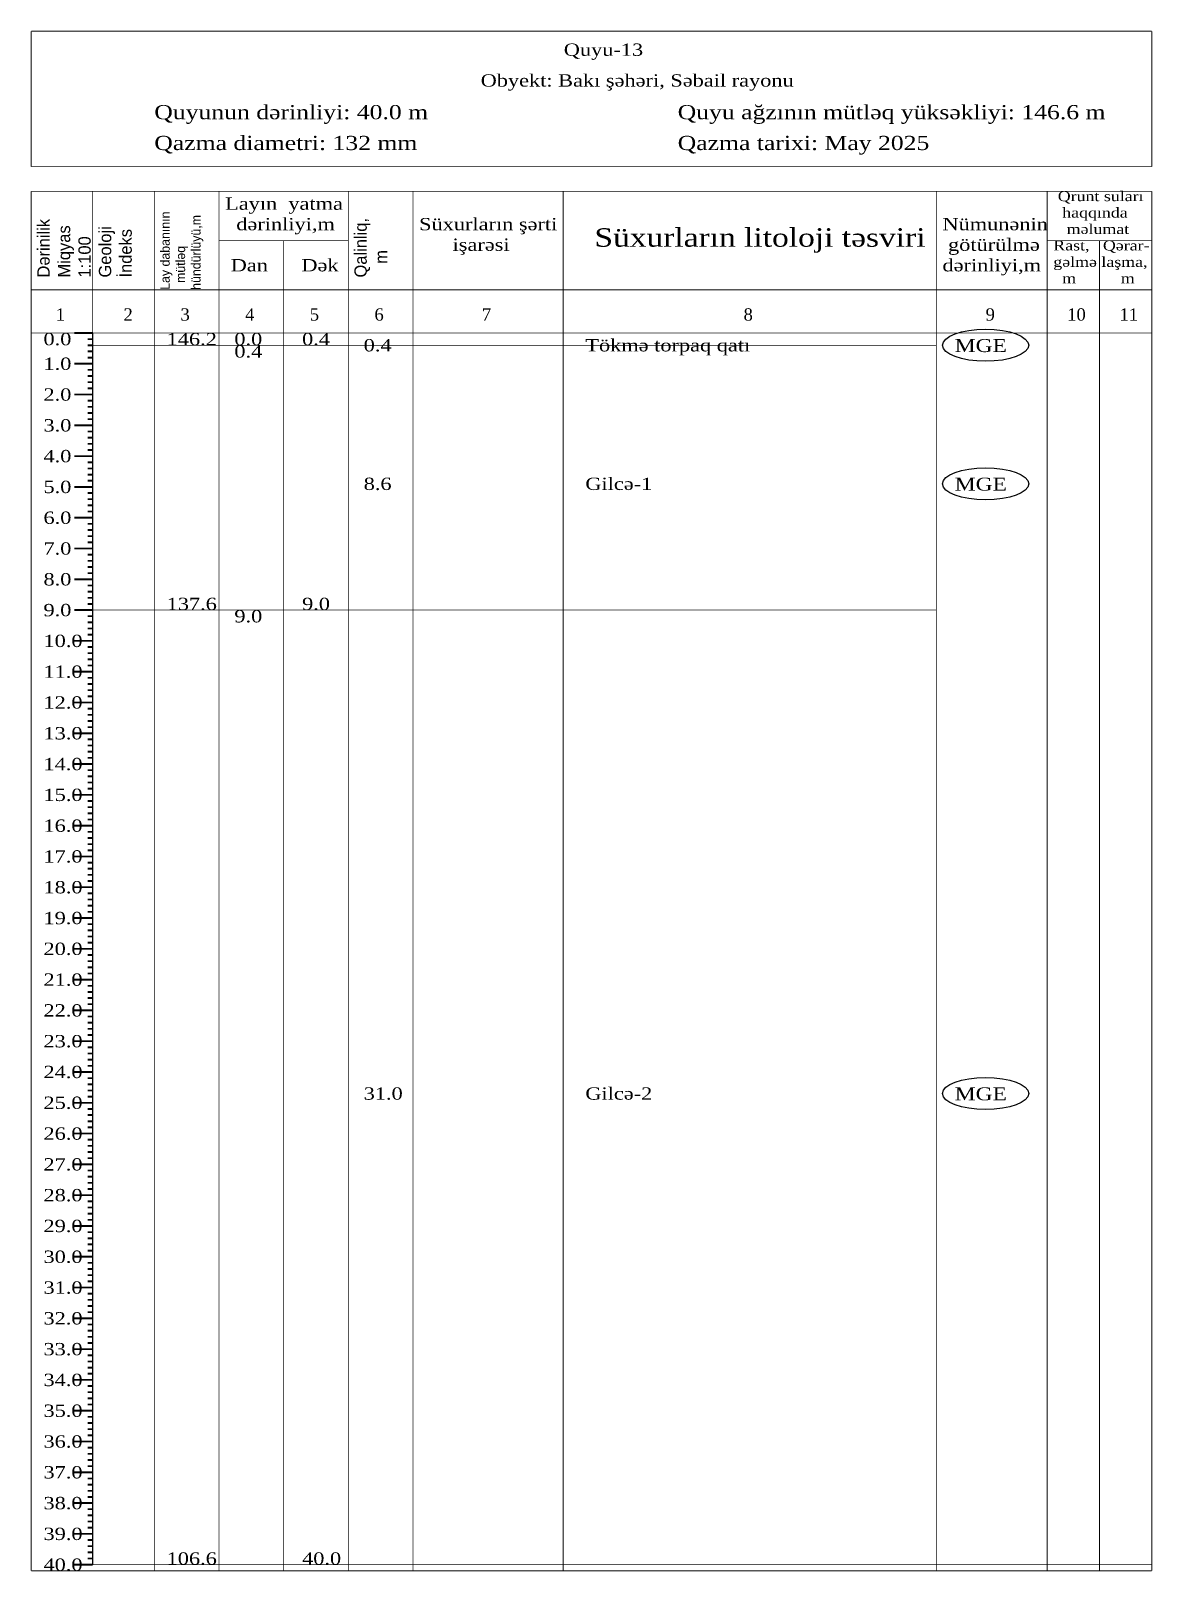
# Model space of a CAD drawing. Header units: metres. Extents: x -10 to 4772, y -44 to 349.
# Drawn here: x 2389.9 to 2572.1, y 98.9 to 349.1 of the extents above; entities that cross this region are included whole.
import ezdxf

# ---------------------------------------------------------------- set-up
doc = ezdxf.new("R2010")
doc.units = ezdxf.units.M
doc.layers.add('Default', color=7, linetype='Continuous')
doc.layers.add('MyLayer', color=7, linetype='Continuous')
doc.styles.add('Times New Roman', font='Times New Roman')
doc.styles.add('Times New Roman_Bold', font='Times New Roman', dxfattribs={"width": 1.2})

msp = doc.modelspace()

# ---------------------------------------------------------------- linework, layer by layer
at = {"color": 7, "lineweight": 30}
msp.add_line((2400, 100), (2400, 300), dxfattribs=at)
msp.add_lwpolyline([(2400, 100), (2400, 300)], dxfattribs=at)
at = {"color": 5}
for centre in [(2545, 298), (2545, 275.5), (2545, 176.5)]:
    msp.add_ellipse(centre, major_axis=(7, 0), ratio=0.371429, dxfattribs=at)
at = {"layer": 'Default'}
for points, const_width in [([(2400, 300), (2400, 323)], 0.12), ([(2397, 300), (2400, 300)], 0.3), ([(2399.2, 299), (2400, 299)], 0.3), ([(2399.2, 298), (2400, 298)], 0.3), ([(2400, 298), (2537, 298)], 0.12), ([(2397, 295), (2400, 295)], 0.3), ([(2399.2, 297), (2400, 297)], 0.3), ([(2399.2, 296), (2400, 296)], 0.3), ([(2399.2, 294), (2400, 294)], 0.3), ([(2399.2, 293), (2400, 293)], 0.3), ([(2397, 290), (2400, 290)], 0.3), ([(2399.2, 292), (2400, 292)], 0.3), ([(2399.2, 291), (2400, 291)], 0.3), ([(2399.2, 289), (2400, 289)], 0.3), ([(2399.2, 288), (2400, 288)], 0.3), ([(2397, 285), (2400, 285)], 0.3), ([(2399.2, 287), (2400, 287)], 0.3), ([(2399.2, 286), (2400, 286)], 0.3), ([(2399.2, 284), (2400, 284)], 0.3), ([(2399.2, 283), (2400, 283)], 0.3), ([(2397, 280), (2400, 280)], 0.3), ([(2399.2, 282), (2400, 282)], 0.3), ([(2399.2, 281), (2400, 281)], 0.3), ([(2399.2, 279), (2400, 279)], 0.3), ([(2399.2, 278), (2400, 278)], 0.3), ([(2397, 275), (2400, 275)], 0.3), ([(2399.2, 277), (2400, 277)], 0.3), ([(2399.2, 276), (2400, 276)], 0.3), ([(2399.2, 274), (2400, 274)], 0.3), ([(2399.2, 273), (2400, 273)], 0.3), ([(2397, 270), (2400, 270)], 0.3), ([(2399.2, 272), (2400, 272)], 0.3), ([(2399.2, 271), (2400, 271)], 0.3), ([(2399.2, 269), (2400, 269)], 0.3), ([(2399.2, 268), (2400, 268)], 0.3), ([(2397, 265), (2400, 265)], 0.3), ([(2399.2, 267), (2400, 267)], 0.3), ([(2399.2, 266), (2400, 266)], 0.3), ([(2399.2, 264), (2400, 264)], 0.3), ([(2399.2, 263), (2400, 263)], 0.3), ([(2397, 260), (2400, 260)], 0.3), ([(2399.2, 262), (2400, 262)], 0.3), ([(2399.2, 261), (2400, 261)], 0.3), ([(2399.2, 259), (2400, 259)], 0.3), ([(2399.2, 258), (2400, 258)], 0.3), ([(2397, 255), (2400, 255)], 0.3), ([(2399.2, 257), (2400, 257)], 0.3), ([(2399.2, 256), (2400, 256)], 0.3), ([(2399.2, 254), (2400, 254)], 0.3), ([(2399.2, 253), (2400, 253)], 0.3), ([(2400, 255), (2537, 255)], 0.12), ([(2397, 250), (2400, 250)], 0.3), ([(2399.2, 252), (2400, 252)], 0.3), ([(2399.2, 251), (2400, 251)], 0.3), ([(2399.2, 249), (2400, 249)], 0.3), ([(2399.2, 248), (2400, 248)], 0.3), ([(2397, 245), (2400, 245)], 0.3), ([(2399.2, 247), (2400, 247)], 0.3), ([(2399.2, 246), (2400, 246)], 0.3), ([(2399.2, 244), (2400, 244)], 0.3), ([(2399.2, 243), (2400, 243)], 0.3), ([(2397, 240), (2400, 240)], 0.3), ([(2399.2, 242), (2400, 242)], 0.3), ([(2399.2, 241), (2400, 241)], 0.3), ([(2399.2, 239), (2400, 239)], 0.3), ([(2399.2, 238), (2400, 238)], 0.3), ([(2397, 235), (2400, 235)], 0.3), ([(2399.2, 237), (2400, 237)], 0.3), ([(2399.2, 236), (2400, 236)], 0.3), ([(2399.2, 234), (2400, 234)], 0.3), ([(2399.2, 233), (2400, 233)], 0.3), ([(2397, 230), (2400, 230)], 0.3), ([(2399.2, 232), (2400, 232)], 0.3), ([(2399.2, 231), (2400, 231)], 0.3), ([(2399.2, 229), (2400, 229)], 0.3), ([(2399.2, 228), (2400, 228)], 0.3), ([(2397, 225), (2400, 225)], 0.3), ([(2399.2, 227), (2400, 227)], 0.3), ([(2399.2, 226), (2400, 226)], 0.3), ([(2399.2, 224), (2400, 224)], 0.3), ([(2399.2, 223), (2400, 223)], 0.3), ([(2397, 220), (2400, 220)], 0.3), ([(2399.2, 222), (2400, 222)], 0.3), ([(2399.2, 221), (2400, 221)], 0.3), ([(2399.2, 219), (2400, 219)], 0.3), ([(2399.2, 218), (2400, 218)], 0.3), ([(2397, 215), (2400, 215)], 0.3), ([(2399.2, 217), (2400, 217)], 0.3), ([(2399.2, 216), (2400, 216)], 0.3), ([(2399.2, 214), (2400, 214)], 0.3), ([(2399.2, 213), (2400, 213)], 0.3), ([(2397, 210), (2400, 210)], 0.3), ([(2399.2, 212), (2400, 212)], 0.3), ([(2399.2, 211), (2400, 211)], 0.3), ([(2399.2, 209), (2400, 209)], 0.3), ([(2399.2, 208), (2400, 208)], 0.3), ([(2397, 205), (2400, 205)], 0.3), ([(2399.2, 207), (2400, 207)], 0.3), ([(2399.2, 206), (2400, 206)], 0.3), ([(2399.2, 204), (2400, 204)], 0.3), ([(2399.2, 203), (2400, 203)], 0.3), ([(2397, 200), (2400, 200)], 0.3), ([(2399.2, 202), (2400, 202)], 0.3), ([(2399.2, 201), (2400, 201)], 0.3), ([(2399.2, 199), (2400, 199)], 0.3), ([(2399.2, 198), (2400, 198)], 0.3), ([(2397, 195), (2400, 195)], 0.3), ([(2399.2, 197), (2400, 197)], 0.3), ([(2399.2, 196), (2400, 196)], 0.3), ([(2399.2, 194), (2400, 194)], 0.3), ([(2399.2, 193), (2400, 193)], 0.3), ([(2397, 190), (2400, 190)], 0.3), ([(2399.2, 192), (2400, 192)], 0.3), ([(2399.2, 191), (2400, 191)], 0.3), ([(2399.2, 189), (2400, 189)], 0.3), ([(2399.2, 188), (2400, 188)], 0.3), ([(2397, 185), (2400, 185)], 0.3), ([(2399.2, 187), (2400, 187)], 0.3), ([(2399.2, 186), (2400, 186)], 0.3), ([(2399.2, 184), (2400, 184)], 0.3), ([(2399.2, 183), (2400, 183)], 0.3), ([(2397, 180), (2400, 180)], 0.3), ([(2399.2, 182), (2400, 182)], 0.3), ([(2399.2, 181), (2400, 181)], 0.3), ([(2399.2, 179), (2400, 179)], 0.3), ([(2399.2, 178), (2400, 178)], 0.3), ([(2397, 175), (2400, 175)], 0.3), ([(2399.2, 177), (2400, 177)], 0.3), ([(2399.2, 176), (2400, 176)], 0.3), ([(2399.2, 174), (2400, 174)], 0.3), ([(2399.2, 173), (2400, 173)], 0.3), ([(2397, 170), (2400, 170)], 0.3), ([(2399.2, 172), (2400, 172)], 0.3), ([(2399.2, 171), (2400, 171)], 0.3), ([(2399.2, 169), (2400, 169)], 0.3), ([(2399.2, 168), (2400, 168)], 0.3), ([(2397, 165), (2400, 165)], 0.3), ([(2399.2, 167), (2400, 167)], 0.3), ([(2399.2, 166), (2400, 166)], 0.3), ([(2399.2, 164), (2400, 164)], 0.3), ([(2399.2, 163), (2400, 163)], 0.3), ([(2397, 160), (2400, 160)], 0.3), ([(2399.2, 162), (2400, 162)], 0.3), ([(2399.2, 161), (2400, 161)], 0.3), ([(2399.2, 159), (2400, 159)], 0.3), ([(2399.2, 158), (2400, 158)], 0.3), ([(2397, 155), (2400, 155)], 0.3), ([(2399.2, 157), (2400, 157)], 0.3), ([(2399.2, 156), (2400, 156)], 0.3), ([(2399.2, 154), (2400, 154)], 0.3), ([(2399.2, 153), (2400, 153)], 0.3), ([(2397, 150), (2400, 150)], 0.3), ([(2399.2, 152), (2400, 152)], 0.3), ([(2399.2, 151), (2400, 151)], 0.3), ([(2399.2, 149), (2400, 149)], 0.3), ([(2399.2, 148), (2400, 148)], 0.3), ([(2397, 145), (2400, 145)], 0.3), ([(2399.2, 147), (2400, 147)], 0.3), ([(2399.2, 146), (2400, 146)], 0.3), ([(2399.2, 144), (2400, 144)], 0.3), ([(2399.2, 143), (2400, 143)], 0.3), ([(2397, 140), (2400, 140)], 0.3), ([(2399.2, 142), (2400, 142)], 0.3), ([(2399.2, 141), (2400, 141)], 0.3), ([(2399.2, 139), (2400, 139)], 0.3), ([(2399.2, 138), (2400, 138)], 0.3), ([(2397, 135), (2400, 135)], 0.3), ([(2399.2, 137), (2400, 137)], 0.3), ([(2399.2, 136), (2400, 136)], 0.3), ([(2399.2, 134), (2400, 134)], 0.3), ([(2399.2, 133), (2400, 133)], 0.3), ([(2397, 130), (2400, 130)], 0.3), ([(2399.2, 132), (2400, 132)], 0.3), ([(2399.2, 131), (2400, 131)], 0.3), ([(2399.2, 129), (2400, 129)], 0.3), ([(2399.2, 128), (2400, 128)], 0.3), ([(2397, 125), (2400, 125)], 0.3), ([(2399.2, 127), (2400, 127)], 0.3), ([(2399.2, 126), (2400, 126)], 0.3), ([(2399.2, 124), (2400, 124)], 0.3), ([(2399.2, 123), (2400, 123)], 0.3), ([(2397, 120), (2400, 120)], 0.3), ([(2399.2, 122), (2400, 122)], 0.3), ([(2399.2, 121), (2400, 121)], 0.3), ([(2399.2, 119), (2400, 119)], 0.3), ([(2399.2, 118), (2400, 118)], 0.3), ([(2397, 115), (2400, 115)], 0.3), ([(2399.2, 117), (2400, 117)], 0.3), ([(2399.2, 116), (2400, 116)], 0.3), ([(2399.2, 114), (2400, 114)], 0.3), ([(2399.2, 113), (2400, 113)], 0.3), ([(2397, 110), (2400, 110)], 0.3), ([(2399.2, 112), (2400, 112)], 0.3), ([(2399.2, 111), (2400, 111)], 0.3), ([(2399.2, 109), (2400, 109)], 0.3), ([(2399.2, 108), (2400, 108)], 0.3), ([(2397, 105), (2400, 105)], 0.3), ([(2399.2, 107), (2400, 107)], 0.3), ([(2399.2, 106), (2400, 106)], 0.3), ([(2399.2, 104), (2400, 104)], 0.3), ([(2399.2, 103), (2400, 103)], 0.3), ([(2397, 100), (2400, 100)], 0.3), ([(2399.2, 102), (2400, 102)], 0.3), ([(2399.2, 101), (2400, 101)], 0.3)]:
    msp.add_lwpolyline(points, dxfattribs=dict(at, const_width=const_width))
at = {"layer": 'MyLayer', "const_width": 0.12}
for points in [[(2390, 349), (2572, 349)], [(2390, 327), (2390, 349)], [(2572, 327), (2572, 349)], [(2390, 327), (2572, 327)], [(2390, 323), (2572, 323)], [(2390, 99), (2390, 323)], [(2410, 99), (2410, 323)], [(2420.5, 99), (2420.5, 323)], [(2441.5, 99), (2441.5, 323)], [(2452, 99), (2452, 323)], [(2476.4, 99), (2476.4, 323)], [(2537, 99), (2537, 323)], [(2555, 99), (2555, 323)], [(2572, 100), (2572, 323)], [(2572, 99), (2572, 323)], [(2420.5, 315), (2441.5, 315)], [(2431, 99), (2431, 315)], [(2555, 315), (2572, 315)], [(2563.5, 99), (2563.5, 315)], [(2390, 307), (2572, 307)], [(2390, 300), (2572, 300)], [(2400, 100), (2572, 100)], [(2390, 99), (2572, 99)]]:
    msp.add_lwpolyline(points, dxfattribs=at)

# ---------------------------------------------------------------- texts
at = {"color": 7, "attachment_point": 1}
for s, insert, char_height, style in [('Quyu-13', (2476.5, 347), 2, 'Times New Roman_Bold'), ('Obyekt: Bakı şəhəri, Səbail rayonu', (2463, 342), 2, 'Times New Roman_Bold'), ('Quyunun dərinliyi: 40.0 m', (2410, 337), 2.3, 'Times New Roman_Bold'), ('Quyu ağzının mütləq yüksəkliyi: 146.6 m', (2495, 337), 2.3, 'Times New Roman_Bold'), ('Qazma diametri: 132 mm', (2410, 332), 2.3, 'Times New Roman_Bold'), ('Qazma tarixi: May 2025 ', (2495, 332), 2.3, 'Times New Roman_Bold'), (' Qrunt suları\\P  haqqında\\P   məlumat\\PRast,   Qərar-\\Pgəlmə laşma,\\P  m          m ', (2556, 323), 1.6, 'Times New Roman_Bold'), ('Layın  yatma\\P  dərinliyi,m \\P \\P Dan      Dək', (2421.5, 322), 2, 'Times New Roman_Bold'), ('\\PSüxurların şərti\\P      işarəsi', (2453, 322), 2, 'Times New Roman_Bold'), ('\\PNümunənin\\P götürülmə\\Pdərinliyi,m', (2538, 322), 2, 'Times New Roman_Bold'), ('\\P   Süxurların litoloji təsviri', (2477.4, 322), 3, 'Times New Roman_Bold'), ('1', (2394, 304), 2, 'Times New Roman'), ('2', (2405, 304), 2, 'Times New Roman'), ('3', (2414.25, 304), 2, 'Times New Roman'), ('4', (2424.75, 304), 2, 'Times New Roman'), ('5', (2435.25, 304), 2, 'Times New Roman'), ('6', (2445.75, 304), 2, 'Times New Roman'), ('7', (2463.2, 304), 2, 'Times New Roman'), ('8', (2505.7, 304), 2, 'Times New Roman'), ('9', (2545, 304), 2, 'Times New Roman'), ('10', (2558.25, 304), 2, 'Times New Roman'), ('11', (2566.75, 304), 2, 'Times New Roman'), ('0.0', (2392, 300), 2, 'Times New Roman_Bold'), ('146.2', (2412, 300), 2, 'Times New Roman_Bold'), ('0.0', (2423, 300), 2, 'Times New Roman_Bold'), ('0.4', (2423, 298), 2, 'Times New Roman_Bold'), ('0.4', (2423, 298), 2, 'Times New Roman_Bold'), ('0.4', (2434, 300), 2, 'Times New Roman_Bold'), ('0.4', (2444, 299), 2, 'Times New Roman_Bold'), ('Tökmə torpaq qatı', (2480, 299), 2, 'Times New Roman_Bold'), ('1.0', (2392, 296), 2, 'Times New Roman_Bold'), ('2.0', (2392, 291), 2, 'Times New Roman_Bold'), ('3.0', (2392, 286), 2, 'Times New Roman_Bold'), ('4.0', (2392, 281), 2, 'Times New Roman_Bold'), ('5.0', (2392, 276), 2, 'Times New Roman_Bold'), ('8.6', (2444, 276.5), 2, 'Times New Roman_Bold'), ('Gilcə-1', (2480, 276.5), 2, 'Times New Roman_Bold'), ('6.0', (2392, 271), 2, 'Times New Roman_Bold'), ('7.0', (2392, 266), 2, 'Times New Roman_Bold'), ('8.0', (2392, 261), 2, 'Times New Roman_Bold'), ('9.0', (2392, 256), 2, 'Times New Roman_Bold'), ('137.6', (2412, 257), 2, 'Times New Roman_Bold'), ('9.0', (2434, 257), 2, 'Times New Roman_Bold'), ('9.0', (2423, 255), 2, 'Times New Roman_Bold'), ('9.0', (2423, 255), 2, 'Times New Roman_Bold'), ('10.0', (2392, 251), 2, 'Times New Roman_Bold'), ('11.0', (2392, 246), 2, 'Times New Roman_Bold'), ('12.0', (2392, 241), 2, 'Times New Roman_Bold'), ('13.0', (2392, 236), 2, 'Times New Roman_Bold'), ('14.0', (2392, 231), 2, 'Times New Roman_Bold'), ('15.0', (2392, 226), 2, 'Times New Roman_Bold'), ('16.0', (2392, 221), 2, 'Times New Roman_Bold'), ('17.0', (2392, 216), 2, 'Times New Roman_Bold'), ('18.0', (2392, 211), 2, 'Times New Roman_Bold'), ('19.0', (2392, 206), 2, 'Times New Roman_Bold'), ('20.0', (2392, 201), 2, 'Times New Roman_Bold'), ('21.0', (2392, 196), 2, 'Times New Roman_Bold'), ('22.0', (2392, 191), 2, 'Times New Roman_Bold'), ('23.0', (2392, 186), 2, 'Times New Roman_Bold'), ('24.0', (2392, 181), 2, 'Times New Roman_Bold'), ('Gilcə-2', (2480, 177.5), 2, 'Times New Roman_Bold'), ('25.0', (2392, 176), 2, 'Times New Roman_Bold'), ('31.0', (2444, 177.5), 2, 'Times New Roman_Bold'), ('26.0', (2392, 171), 2, 'Times New Roman_Bold'), ('27.0', (2392, 166), 2, 'Times New Roman_Bold'), ('28.0', (2392, 161), 2, 'Times New Roman_Bold'), ('29.0', (2392, 156), 2, 'Times New Roman_Bold'), ('30.0', (2392, 151), 2, 'Times New Roman_Bold'), ('31.0', (2392, 146), 2, 'Times New Roman_Bold'), ('32.0', (2392, 141), 2, 'Times New Roman_Bold'), ('33.0', (2392, 136), 2, 'Times New Roman_Bold'), ('34.0', (2392, 131), 2, 'Times New Roman_Bold'), ('35.0', (2392, 126), 2, 'Times New Roman_Bold'), ('36.0', (2392, 121), 2, 'Times New Roman_Bold'), ('37.0', (2392, 116), 2, 'Times New Roman_Bold'), ('38.0', (2392, 111), 2, 'Times New Roman_Bold'), ('39.0', (2392, 106), 2, 'Times New Roman_Bold'), ('40.0', (2392, 101), 2, 'Times New Roman_Bold'), ('106.6', (2412, 102), 2, 'Times New Roman_Bold'), ('40.0', (2434, 102), 2, 'Times New Roman_Bold')]:
    msp.add_mtext(s, dxfattribs=dict(at, insert=insert, char_height=char_height, style=style))
at = {"attachment_point": 1, "rotation": 90}
for s, insert, char_height in [('Dərinilik\\PMiqyas\\P1:100', (2391, 309), 2), ('Lay dabanının\\P  mütləq\\Phündürlüyü,m', (2411, 307), 1.5), ('Qalinliq,\\P   m', (2442.5, 309), 2), ('Geoloji\\Pİndeks', (2401, 309), 2)]:
    msp.add_mtext(s, dxfattribs=dict(at, insert=insert, char_height=char_height))
at = {"color": 5, "char_height": 2.1, "attachment_point": 1, "style": 'Times New Roman_Bold'}
for insert in [(2540, 299), (2540, 276.5), (2540, 177.5)]:
    msp.add_mtext('MGE', dxfattribs=dict(at, insert=insert))

doc.saveas('drawing.dxf')
